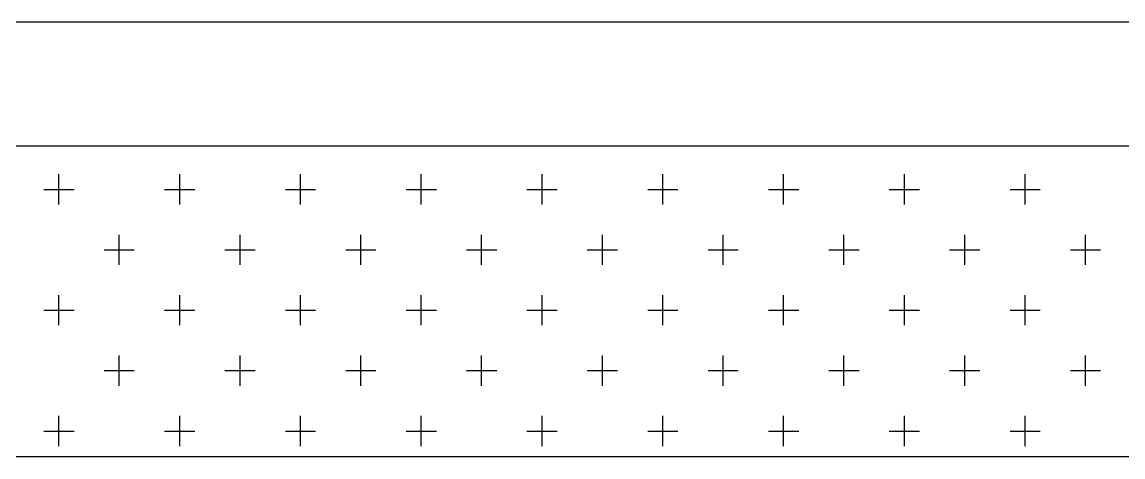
# Model space of a CAD drawing. Header units: millimetres. Extents: x 450898 to 739469, y -912654 to -458543.
# Drawn here: x 480868 to 482464, y -868738 to -868108 of the extents above; entities that cross this region are included whole.
import ezdxf

# ---------------------------------------------------------------- set-up
doc = ezdxf.new("R2010")
doc.units = ezdxf.units.MM
doc.header["$MEASUREMENT"] = 0
doc.layers.get('DEFPOINTS').update_dxf_attribs({"linetype": 'CONTINUOUS'})

msp = doc.modelspace()

# ---------------------------------------------------------------- linework, layer by layer
at = {"layer": 'DEFPOINTS'}
for p, q in [((483682.7, -868107.6), (479512.7, -868107.6)), ((483682.7, -868287.6), (479512.7, -868287.6)), ((483682.7, -868737.6), (480382.7, -868737.6))]:
    msp.add_line(p, q, dxfattribs=at)
at = {"layer": 'DEFPOINTS', "color": 44}
for p, q in [((480921.9, -868371.9), (480921.9, -868328.1)), ((481096.9, -868371.9), (481096.9, -868328.1)), ((481271.9, -868371.9), (481271.9, -868328.1)), ((481446.9, -868371.9), (481446.9, -868328.1)), ((481621.9, -868371.9), (481621.9, -868328.1)), ((481796.9, -868371.9), (481796.9, -868328.1)), ((481971.9, -868371.9), (481971.9, -868328.1)), ((482146.9, -868371.9), (482146.9, -868328.1)), ((482321.9, -868371.9), (482321.9, -868328.1)), ((480900, -868350), (480943.8, -868350)), ((481075, -868350), (481118.8, -868350)), ((481250, -868350), (481293.8, -868350)), ((481425, -868350), (481468.8, -868350)), ((481600, -868350), (481643.8, -868350)), ((481775, -868350), (481818.8, -868350)), ((481950, -868350), (481993.8, -868350)), ((482125, -868350), (482168.8, -868350)), ((482300, -868350), (482343.8, -868350)), ((481009.4, -868459.4), (481009.4, -868415.6)), ((481184.4, -868459.4), (481184.4, -868415.6)), ((481359.4, -868459.4), (481359.4, -868415.6)), ((481534.4, -868459.4), (481534.4, -868415.6)), ((481709.4, -868459.4), (481709.4, -868415.6)), ((481884.4, -868459.4), (481884.4, -868415.6)), ((482059.4, -868459.4), (482059.4, -868415.6)), ((482234.4, -868459.4), (482234.4, -868415.6)), ((482409.4, -868459.4), (482409.4, -868415.6)), ((480987.5, -868437.5), (481031.2, -868437.5)), ((481162.5, -868437.5), (481206.2, -868437.5)), ((481337.5, -868437.5), (481381.2, -868437.5)), ((481512.5, -868437.5), (481556.2, -868437.5)), ((481687.5, -868437.5), (481731.2, -868437.5)), ((481862.5, -868437.5), (481906.2, -868437.5)), ((482037.5, -868437.5), (482081.2, -868437.5)), ((482212.5, -868437.5), (482256.2, -868437.5)), ((482387.5, -868437.5), (482431.2, -868437.5)), ((480921.9, -868546.9), (480921.9, -868503.1)), ((481096.9, -868546.9), (481096.9, -868503.1)), ((481271.9, -868546.9), (481271.9, -868503.1)), ((481446.9, -868546.9), (481446.9, -868503.1)), ((481621.9, -868546.9), (481621.9, -868503.1)), ((481796.9, -868546.9), (481796.9, -868503.1)), ((481971.9, -868546.9), (481971.9, -868503.1)), ((482146.9, -868546.9), (482146.9, -868503.1)), ((482321.9, -868546.9), (482321.9, -868503.1)), ((480900, -868525), (480943.8, -868525)), ((481075, -868525), (481118.8, -868525)), ((481250, -868525), (481293.8, -868525)), ((481425, -868525), (481468.8, -868525)), ((481600, -868525), (481643.8, -868525)), ((481775, -868525), (481818.8, -868525)), ((481950, -868525), (481993.8, -868525)), ((482125, -868525), (482168.8, -868525)), ((482300, -868525), (482343.8, -868525)), ((481009.4, -868634.4), (481009.4, -868590.6)), ((481184.4, -868634.4), (481184.4, -868590.6)), ((481359.4, -868634.4), (481359.4, -868590.6)), ((481534.4, -868634.4), (481534.4, -868590.6)), ((481709.4, -868634.4), (481709.4, -868590.6)), ((481884.4, -868634.4), (481884.4, -868590.6)), ((482059.4, -868634.4), (482059.4, -868590.6)), ((482234.4, -868634.4), (482234.4, -868590.6)), ((482409.4, -868634.4), (482409.4, -868590.6)), ((480987.5, -868612.5), (481031.2, -868612.5)), ((481162.5, -868612.5), (481206.2, -868612.5)), ((481337.5, -868612.5), (481381.2, -868612.5)), ((481512.5, -868612.5), (481556.2, -868612.5)), ((481687.5, -868612.5), (481731.2, -868612.5)), ((481862.5, -868612.5), (481906.2, -868612.5)), ((482037.5, -868612.5), (482081.2, -868612.5)), ((482212.5, -868612.5), (482256.2, -868612.5)), ((482387.5, -868612.5), (482431.2, -868612.5)), ((480921.9, -868721.9), (480921.9, -868678.1)), ((481096.9, -868721.9), (481096.9, -868678.1)), ((481271.9, -868721.9), (481271.9, -868678.1)), ((481446.9, -868721.9), (481446.9, -868678.1)), ((481621.9, -868721.9), (481621.9, -868678.1)), ((481796.9, -868721.9), (481796.9, -868678.1)), ((481971.9, -868721.9), (481971.9, -868678.1)), ((482146.9, -868721.9), (482146.9, -868678.1)), ((482321.9, -868721.9), (482321.9, -868678.1)), ((480900, -868700), (480943.8, -868700)), ((481075, -868700), (481118.8, -868700)), ((481250, -868700), (481293.8, -868700)), ((481425, -868700), (481468.8, -868700)), ((481600, -868700), (481643.8, -868700)), ((481775, -868700), (481818.8, -868700)), ((481950, -868700), (481993.8, -868700)), ((482125, -868700), (482168.8, -868700)), ((482300, -868700), (482343.8, -868700))]:
    msp.add_line(p, q, dxfattribs=at)

doc.saveas('drawing.dxf')
